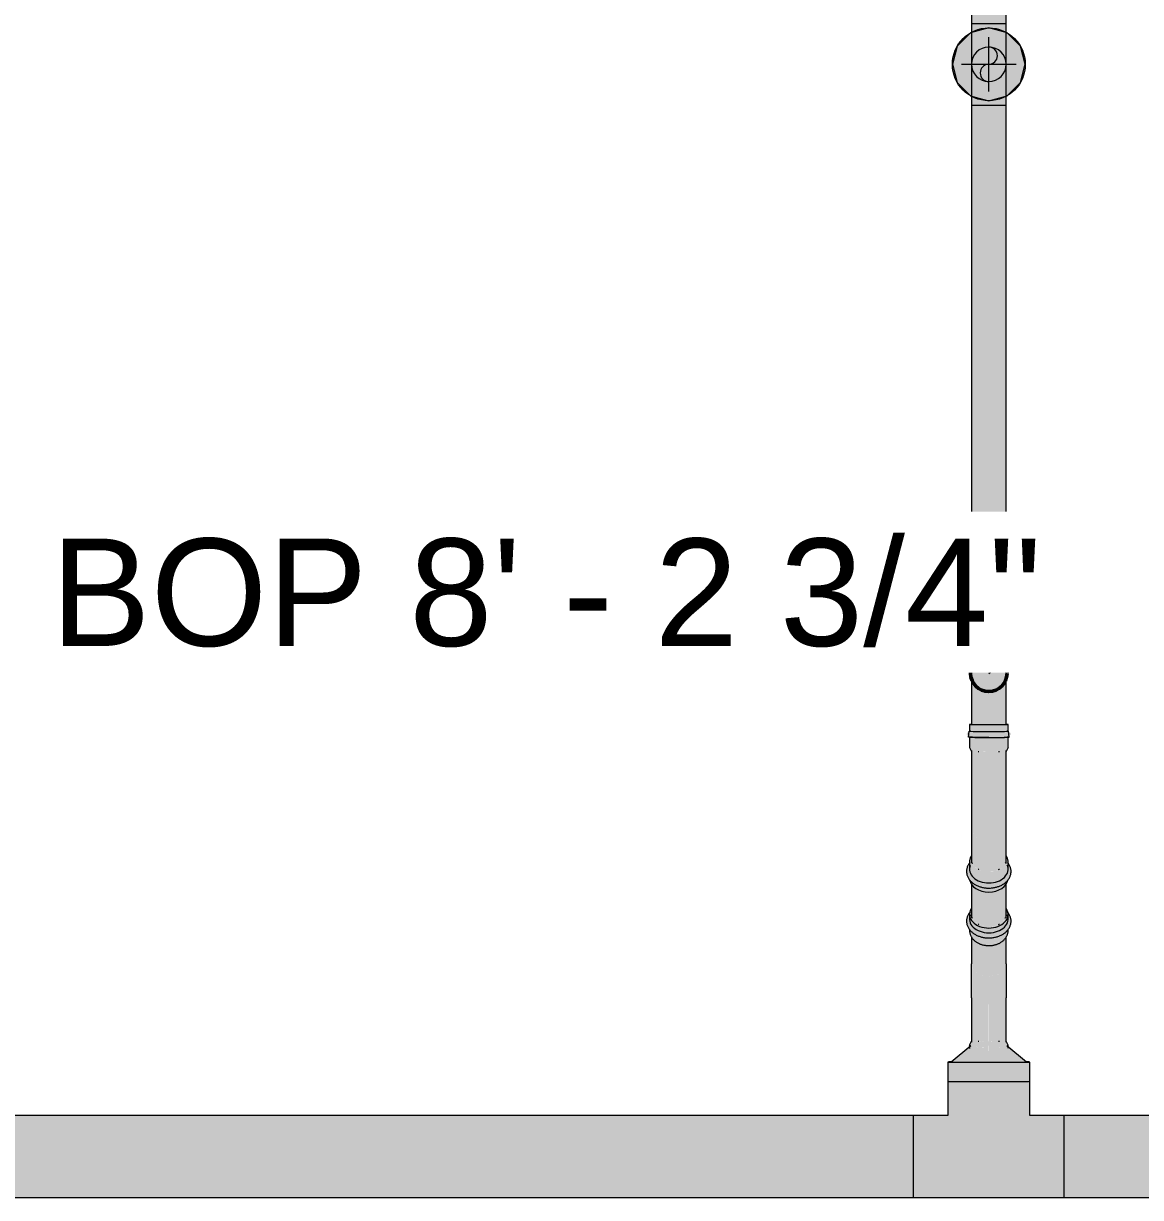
# Model space of a CAD drawing. Header units: inches. Extents: x -3385 to 41, y 7 to 1342.
# Drawn here: x -969 to -907.7, y 573.5 to 638 of the extents above; entities that cross this region are included whole.
import ezdxf

# ---------------------------------------------------------------- set-up
doc = ezdxf.new("R2010")
doc.units = ezdxf.units.IN
doc.header["$MEASUREMENT"] = 0
for name, color, linetype, lineweight in [('A-ANNO-NOTE', 131, 'Continuous', 9), ('G-ANNO-DIMS', 111, 'Continuous', 9), ('P-PIPE', 3, 'Continuous', 9), ('P-PIPE-CNTR', 3, 'Continuous', 9)]:
    doc.layers.add(name, color=color, linetype=linetype, lineweight=lineweight)
doc.styles.add('Arial', font='arial.ttf', dxfattribs={"height": 5.901198})

# ---------------------------------------------------------------- blocks, each defined once
blk = doc.blocks.new('Victaulic-VicPress316-Elbow 90-45deg Style P568_P571 - Standard-V38-LOWER PARKING')
at = {"layer": 'P-PIPE'}
for points in [[(-916.334, 587.789), (-916, 587.802), (-916, 588.034), (-916.622, 588.177), (-917.007, 588.553), (-917.007, 589.164), (-917.079, 589.085), (-917.171, 588.893), (-917.223, 588.67), (-917.17, 588.402), (-917.047, 588.22), (-916.888, 588.044), (-916.674, 587.905), (-916.541, 587.859)], [(-916, 588.298), (-916, 588.376), (-916.262, 588.404), (-916.475, 588.466), (-916.671, 588.573), (-916.822, 588.713), (-916.917, 588.876), (-916.95, 589.061), (-916.95, 589.338), (-917.007, 589.283), (-917.007, 588.818), (-916.622, 588.442), (-916.238, 588.353)], [(-916, 588.298), (-915.377, 588.442), (-914.993, 588.818), (-915.004, 589.294), (-915.05, 589.322), (-915.05, 589.05), (-915.096, 588.842), (-915.109, 588.829), (-915.177, 588.713), (-915.328, 588.573), (-915.525, 588.466), (-915.754, 588.399), (-916, 588.376)], [(-916, 587.802), (-915.323, 587.906), (-915.12, 588.031), (-914.953, 588.22), (-914.829, 588.402), (-914.776, 588.67), (-914.889, 589.046), (-914.993, 589.165), (-914.993, 588.553), (-915.377, 588.177), (-916, 588.034), (-916, 587.917)], [(-916, 587.334), (-916, 587.41), (-916.63, 587.561), (-917.007, 587.93), (-917.01, 588.18), (-917.024, 588.195), (-917.03, 588.03), (-917.001, 587.893), (-916.925, 587.755), (-916.824, 587.639), (-916.685, 587.526), (-916.466, 587.419), (-916.211, 587.348), (-916.036, 587.336)], [(-916, 588.034), (-916, 588.298), (-916.622, 588.442), (-917.007, 588.818), (-917.007, 588.553), (-916.622, 588.177), (-916.311, 588.106)], [(-916, 588.034), (-915.377, 588.177), (-914.993, 588.553), (-914.993, 588.818), (-915.377, 588.442), (-916, 588.298), (-916, 588.106)], [(-916, 587.334), (-915.688, 587.379), (-915.525, 587.426), (-915.357, 587.501), (-915.27, 587.561), (-915.153, 587.663), (-915.075, 587.755), (-914.977, 587.951), (-914.981, 588.189), (-914.993, 588.162), (-914.993, 587.93), (-915.377, 587.554), (-916, 587.41), (-916, 587.339)], [(-916, 587.41), (-916, 587.802), (-916.37, 587.802), (-916.677, 587.906), (-916.893, 588.05), (-917.007, 588.163), (-917.007, 587.93), (-916.622, 587.554), (-916.17, 587.45)], [(-916, 585.651), (-916.007, 587.335), (-916.249, 587.358), (-916.54, 587.45), (-916.787, 587.608), (-916.827, 587.642), (-916.95, 587.8), (-916.935, 586.208), (-916.861, 586.047), (-916.778, 585.943), (-916.671, 585.852), (-916.541, 585.774), (-916.401, 585.717), (-916.246, 585.677), (-916.165, 585.661)], [(-916, 587.41), (-915.37, 587.561), (-914.993, 587.93), (-914.993, 588.175), (-915.12, 588.031), (-915.325, 587.906), (-915.74, 587.838), (-916, 587.789), (-916, 587.482)], [(-916, 585.651), (-915.754, 585.677), (-915.577, 585.724), (-915.461, 585.773), (-915.328, 585.852), (-915.217, 585.948), (-915.149, 586.031), (-915.107, 586.095), (-915.064, 586.208), (-915.05, 586.326), (-915.052, 587.801), (-915.086, 587.742), (-915.216, 587.608), (-915.357, 587.501), (-915.531, 587.424), (-915.688, 587.379), (-915.903, 587.345), (-916, 587.334), (-916, 585.661)], [(-916, 584.463), (-916, 585.651), (-916.246, 585.677), (-916.325, 585.692), (-916.541, 585.774), (-916.671, 585.852), (-916.727, 585.892), (-916.822, 585.988), (-916.892, 586.095), (-916.935, 586.208), (-916.95, 586.208), (-916.935, 584.466), (-916.165, 584.463)], [(-916.248, 582.038), (-916.204, 582.044), (-916, 582.073), (-916, 584.463), (-916.95, 584.466), (-916.949, 582.052), (-916.891, 582.075), (-916.815, 582.045), (-916.729, 582.051), (-916.654, 582.054), (-916.535, 582.073), (-916.4, 582.055), (-916.25, 582.039)], [(-915.177, 582.045), (-915.168, 582.046), (-915.094, 582.074), (-915.05, 582.052), (-915.064, 584.466), (-916, 584.463), (-915.993, 582.072), (-915.6, 582.052), (-915.326, 582.054), (-915.18, 582.045)], [(-916, 581.854), (-916.007, 582.071), (-916.279, 582.041), (-916.61, 582.065), (-916.731, 582.051), (-916.847, 582.049), (-916.907, 582.074), (-917.007, 582.013), (-917.027, 581.965), (-917.007, 581.857), (-916.153, 581.854)], [(-916.622, 581.721), (-916.525, 581.75), (-916.202, 581.759), (-916.049, 581.756), (-916, 581.76), (-916, 581.854), (-917.007, 581.856), (-917.005, 581.722), (-916.723, 581.789), (-916.659, 581.749), (-916.623, 581.721)], [(-916, 581.854), (-914.993, 581.857), (-914.993, 581.859), (-914.97, 581.976), (-915.019, 582.037), (-915.11, 582.074), (-915.18, 582.045), (-915.463, 582.073), (-915.53, 582.056), (-915.789, 582.055), (-916, 582.073), (-916, 581.976)], [(-914.993, 581.721), (-914.993, 581.857), (-916, 581.854), (-915.996, 581.76), (-915.678, 581.751), (-915.549, 581.755), (-915.424, 581.736), (-915.365, 581.73), (-915.255, 581.797), (-915.036, 581.731)]]:
    blk.add_hatch(color=256, dxfattribs=at).paths.add_polyline_path(points, flags=0)
h = blk.add_hatch(color=256, dxfattribs=at)
h.paths.add_polyline_path([(-916, 584.463), (-915.05, 584.467), (-915.064, 586.208), (-915.107, 586.095), (-915.217, 585.948), (-915.328, 585.852), (-915.461, 585.773), (-915.525, 585.741), (-915.754, 585.677), (-915.835, 585.661), (-916, 585.651), (-916, 584.463)], flags=0)
h.paths.add_polyline_path([(-915.064, 584.466), (-915.064, 584.467), (-915.069, 584.97)], flags=0)
for p, q in [((-917.059, 589.05), (-917.059, 588.786)), ((-914.941, 588.786), (-914.941, 589.05)), ((-917.059, 588.238), (-917.059, 588.162)), ((-914.941, 588.162), (-914.941, 588.238)), ((-916.95, 587.8), (-916.95, 586.326)), ((-915.05, 586.326), (-915.05, 587.805)), ((-916.95, 584.467), (-916.95, 582.029)), ((-915.05, 582.032), (-915.05, 584.467)), ((-917.059, 581.859), (-916.95, 582.077)), ((-917.059, 581.859), (-917.059, 581.68)), ((-914.941, 581.859), (-915.05, 582.077)), ((-914.941, 581.695), (-914.941, 581.859))]:
    blk.add_line(p, q, dxfattribs=at)
at = {"layer": 'P-PIPE', "flags": 128}
for points in [[(-917.013, 589.187), (-917.04, 589.155), (-917.065, 589.123), (-917.089, 589.09), (-917.111, 589.056), (-917.131, 589.021), (-917.149, 588.986), (-917.166, 588.949), (-917.18, 588.912), (-917.193, 588.875), (-917.203, 588.837), (-917.211, 588.798), (-917.218, 588.759), (-917.221, 588.72), (-917.223, 588.681), (-917.223, 588.641), (-917.22, 588.602), (-917.215, 588.563), (-917.208, 588.524), (-917.199, 588.486), (-917.187, 588.448), (-917.174, 588.41), (-917.159, 588.374), (-917.141, 588.338), (-917.122, 588.302), (-917.101, 588.268), (-917.078, 588.234), (-917.054, 588.202), (-917.028, 588.17), (-917, 588.139), (-916.971, 588.11), (-916.94, 588.081), (-916.908, 588.053), (-916.875, 588.027), (-916.84, 588.002), (-916.805, 587.978), (-916.768, 587.955), (-916.73, 587.933), (-916.691, 587.912), (-916.651, 587.893), (-916.61, 587.874), (-916.569, 587.857), (-916.526, 587.842), (-916.483, 587.827), (-916.439, 587.814), (-916.395, 587.802), (-916.35, 587.791), (-916.304, 587.782), (-916.258, 587.774), (-916.212, 587.767), (-916.166, 587.762), (-916.119, 587.758), (-916.072, 587.755), (-916.025, 587.754), (-916, 587.753)], [(-916, 587.753), (-915.953, 587.754), (-915.906, 587.756), (-915.859, 587.759), (-915.812, 587.764), (-915.766, 587.77), (-915.72, 587.777), (-915.674, 587.786), (-915.629, 587.796), (-915.584, 587.807), (-915.54, 587.82), (-915.496, 587.834), (-915.454, 587.849), (-915.412, 587.865), (-915.37, 587.883), (-915.33, 587.901), (-915.29, 587.921), (-915.252, 587.943), (-915.214, 587.965), (-915.178, 587.989), (-915.143, 588.013), (-915.109, 588.039), (-915.076, 588.066), (-915.045, 588.094), (-915.015, 588.123), (-914.987, 588.153), (-914.96, 588.184), (-914.934, 588.217), (-914.911, 588.25), (-914.889, 588.284), (-914.868, 588.318), (-914.85, 588.354), (-914.834, 588.39), (-914.819, 588.427), (-914.807, 588.465), (-914.796, 588.503), (-914.788, 588.542), (-914.782, 588.581), (-914.778, 588.62), (-914.776, 588.659), (-914.777, 588.699), (-914.78, 588.738), (-914.784, 588.777), (-914.792, 588.816), (-914.801, 588.854), (-914.812, 588.892), (-914.826, 588.929), (-914.841, 588.966), (-914.858, 589.002), (-914.877, 589.038), (-914.899, 589.072), (-914.921, 589.106), (-914.946, 589.138), (-914.972, 589.17), (-914.993, 589.193)], [(-917.059, 588.162), (-917.058, 588.125), (-917.054, 588.087), (-917.049, 588.05), (-917.042, 588.013), (-917.033, 587.976), (-917.021, 587.941), (-917.008, 587.906), (-916.993, 587.871), (-916.977, 587.838), (-916.958, 587.805), (-916.938, 587.774), (-916.917, 587.743), (-916.894, 587.714), (-916.87, 587.685), (-916.845, 587.658), (-916.819, 587.632), (-916.791, 587.606), (-916.762, 587.582), (-916.733, 587.559), (-916.702, 587.537), (-916.671, 587.516), (-916.639, 587.497), (-916.606, 587.478), (-916.572, 587.461), (-916.538, 587.444), (-916.503, 587.429), (-916.467, 587.415), (-916.431, 587.402), (-916.394, 587.39), (-916.357, 587.379), (-916.32, 587.369), (-916.282, 587.361), (-916.244, 587.353), (-916.205, 587.347), (-916.167, 587.341), (-916.128, 587.337), (-916.089, 587.334), (-916.049, 587.332), (-916.01, 587.331), (-916, 587.331)], [(-916, 587.331), (-915.961, 587.332), (-915.921, 587.333), (-915.882, 587.336), (-915.843, 587.34), (-915.805, 587.345), (-915.766, 587.351), (-915.728, 587.359), (-915.69, 587.367), (-915.652, 587.376), (-915.615, 587.387), (-915.578, 587.399), (-915.542, 587.411), (-915.506, 587.425), (-915.471, 587.44), (-915.437, 587.456), (-915.403, 587.473), (-915.369, 587.492), (-915.337, 587.511), (-915.305, 587.532), (-915.275, 587.553), (-915.245, 587.576), (-915.216, 587.6), (-915.188, 587.625), (-915.161, 587.651), (-915.136, 587.678), (-915.111, 587.706), (-915.088, 587.735), (-915.067, 587.765), (-915.046, 587.797), (-915.028, 587.829), (-915.011, 587.862), (-914.995, 587.896), (-914.982, 587.931), (-914.97, 587.967), (-914.96, 588.003), (-914.952, 588.04), (-914.946, 588.077), (-914.942, 588.114), (-914.941, 588.152), (-914.941, 588.162)], [(-916.95, 584.467), (-916.95, 584.572), (-916.95, 584.677), (-916.95, 584.782), (-916.95, 584.886), (-916.95, 584.99), (-916.95, 585.092), (-916.95, 585.194), (-916.95, 585.295), (-916.95, 585.394), (-916.95, 585.491), (-916.95, 585.587), (-916.95, 585.682), (-916.95, 585.774), (-916.95, 585.864), (-916.95, 585.952), (-916.95, 586.037), (-916.95, 586.12), (-916.95, 586.2), (-916.95, 586.278), (-916.95, 586.326)], [(-915.05, 586.326), (-915.05, 586.25), (-915.05, 586.171), (-915.05, 586.09), (-915.05, 586.006), (-915.05, 585.92), (-915.05, 585.831), (-915.05, 585.74), (-915.05, 585.647), (-915.05, 585.553), (-915.05, 585.456), (-915.05, 585.358), (-915.05, 585.258), (-915.05, 585.157), (-915.05, 585.055), (-915.05, 584.952), (-915.05, 584.848), (-915.05, 584.744), (-915.05, 584.639), (-915.05, 584.534), (-915.05, 584.467)]]:
    blk.add_lwpolyline(points, dxfattribs=at)
at = {"layer": 'P-PIPE'}
for centre, major_axis, ratio, start_param, end_param in [((-916, 589.05), (1.059, 0), 0.710047, 2.734062, 4.712389), ((-916, 588.786), (1.059, 0), 0.710047, 2.827433, 4.712389), ((-916, 589.05), (0.95, 0), 0.710047, 3.43322, 3.455752), ((-916, 589.05), (1.059, 0), 0.710047, 4.712389, 6.690716), ((-916, 588.786), (1.059, 0), 0.710047, 4.712389, 6.597345), ((-916, 589.05), (0.95, 0), 0.710047, 5.969026, 5.991558), ((-916, 589.05), (0.95, 0), 0.710047, 4.054674, 4.1036), ((-916, 589.05), (0.95, 0), 0.710047, 5.315696, 5.370104), ((-916, 582.077), (0.95, 0), 0.004167, 4.055861, 4.1036), ((-916, 582.077), (0.95, 0), 0.004167, 5.316706, 5.368917)]:
    blk.add_ellipse(centre, major_axis=major_axis, ratio=ratio, start_param=start_param, end_param=end_param, dxfattribs=at)
blk = doc.blocks.new('Victaulic-VicPress316-Elbow 90-45deg Style P568_P571 - Standard-V39-LOWER PARKING')
at = {"layer": 'P-PIPE'}
for points in [[(-916, 599.099), (-916, 599.475), (-917.007, 599.478), (-917.007, 599.103), (-916.311, 599.1)], [(-916, 599.099), (-914.993, 599.103), (-914.993, 599.478), (-916, 599.475), (-916, 599.1)], [(-916, 598.77), (-916, 599.099), (-917.047, 599.09), (-917.165, 599.052), (-917.223, 598.939), (-917.162, 598.882), (-917.007, 598.774), (-916.238, 598.771)], [(-916, 598.214), (-916.01, 598.77), (-917.007, 598.771), (-917.007, 598.217), (-916.234, 598.214)], [(-916, 598.214), (-914.993, 598.217), (-914.993, 598.774), (-916, 598.77), (-916, 598.214)], [(-916, 597.996), (-916, 598.214), (-917.007, 598.216), (-917.03, 598.1), (-916.981, 598.039), (-916.891, 597.999), (-916.819, 598.028), (-916.537, 597.997), (-916.469, 598.014), (-916.211, 598.014), (-916.001, 597.997)], [(-916, 595.606), (-916.007, 597.997), (-916.4, 598.017), (-916.673, 598.018), (-916.832, 598.027), (-916.903, 597.999), (-916.95, 598.023), (-916.935, 595.609), (-916.165, 595.606)], [(-916, 597.996), (-915.993, 597.998), (-915.721, 598.028), (-915.389, 598.006), (-915.269, 598.021), (-915.153, 598.024), (-915.093, 598.001), (-914.993, 598.063), (-914.97, 598.101), (-914.993, 598.217), (-916, 598.214), (-916, 598.044)], [(-916, 595.606), (-915.05, 595.61), (-915.05, 598.024), (-915.109, 597.999), (-915.185, 598.028), (-915.27, 598.021), (-915.345, 598.017), (-915.463, 597.997), (-915.562, 598.013), (-915.795, 598.025), (-916, 597.996), (-916, 597.087)], [(-916, 593.077), (-915.835, 593.087), (-915.675, 593.118), (-915.525, 593.167), (-915.389, 593.235), (-915.272, 593.318), (-915.177, 593.414), (-915.107, 593.521), (-915.062, 593.651), (-915.05, 593.751), (-915.064, 595.609), (-916, 595.606), (-916, 593.087)], [(-916.243, 591.392), (-916, 591.394), (-916, 593.077), (-916.165, 593.087), (-916.325, 593.118), (-916.541, 593.2), (-916.654, 593.266), (-916.77, 593.36), (-916.847, 593.451), (-916.892, 593.521), (-916.935, 593.634), (-916.95, 593.751), (-916.938, 591.992), (-916.903, 591.86), (-916.876, 591.817), (-916.815, 591.703), (-916.61, 591.552), (-916.513, 591.501), (-916.437, 591.462), (-916.248, 591.393)], [(-915.993, 591.394), (-915.679, 591.419), (-915.488, 591.499), (-915.426, 591.538), (-915.315, 591.589), (-915.168, 591.726), (-915.066, 591.967), (-915.05, 592.051), (-915.064, 593.634), (-915.107, 593.521), (-915.185, 593.406), (-915.272, 593.318), (-915.389, 593.235), (-915.525, 593.167), (-915.675, 593.118), (-915.835, 593.087), (-916, 593.077), (-916, 591.394)], [(-916, 591.163), (-916.007, 591.393), (-916.279, 591.404), (-916.48, 591.477), (-916.574, 591.538), (-916.691, 591.592), (-916.847, 591.754), (-916.918, 591.891), (-916.95, 592.115), (-916.95, 592.277), (-917.001, 592.184), (-917.03, 592.046), (-917.007, 591.682), (-916.622, 591.306), (-916.179, 591.204)], [(-916, 591.163), (-915.377, 591.306), (-914.993, 591.682), (-914.993, 591.823), (-914.97, 591.949), (-914.977, 592.126), (-915.05, 592.266), (-915.064, 591.978), (-915.096, 591.86), (-915.124, 591.817), (-915.199, 591.691), (-915.33, 591.576), (-915.463, 591.518), (-915.53, 591.47), (-915.758, 591.402), (-916, 591.393), (-916, 591.269)], [(-916.334, 590.527), (-916, 590.539), (-916, 590.771), (-916.622, 590.915), (-917.007, 591.291), (-917.018, 591.79), (-917.035, 591.87), (-917.102, 591.775), (-917.17, 591.675), (-917.223, 591.407), (-917.171, 591.184), (-917.047, 590.958), (-916.888, 590.781), (-916.674, 590.642), (-916.541, 590.597)], [(-916, 590.771), (-916, 591.163), (-916.622, 591.306), (-917.007, 591.682), (-917.007, 591.291), (-916.622, 590.915), (-916.277, 590.835)], [(-916, 590.538), (-915.76, 590.555), (-915.323, 590.643), (-915.12, 590.768), (-914.889, 591.031), (-914.776, 591.407), (-914.829, 591.675), (-914.981, 591.888), (-914.993, 591.749), (-914.993, 591.291), (-915.377, 590.915), (-916, 590.771), (-916, 590.555)], [(-916, 590.771), (-915.377, 590.915), (-914.993, 591.291), (-914.998, 591.677), (-915.377, 591.306), (-916, 591.163), (-916, 590.843)], [(-916, 590.275), (-916.013, 590.538), (-916.37, 590.539), (-916.694, 590.654), (-916.888, 590.781), (-917.007, 590.9), (-916.993, 590.781), (-916.622, 590.418), (-916.205, 590.322)], [(-916, 590.275), (-915.377, 590.418), (-914.993, 590.794), (-914.993, 590.912), (-915.12, 590.768), (-915.325, 590.643), (-915.76, 590.555), (-916, 590.527)]]:
    blk.add_hatch(color=256, dxfattribs=at).paths.add_polyline_path(points, flags=0)
h = blk.add_hatch(color=256, dxfattribs=at)
h.paths.add_polyline_path([(-916, 598.77), (-914.993, 598.774), (-914.776, 598.939), (-914.828, 599.036), (-914.993, 599.103), (-916, 599.099), (-916, 598.852)], flags=0)
h.paths.add_polyline_path([(-914.828, 599.036), (-914.834, 599.053), (-914.864, 599.05), (-914.829, 599.036)], flags=0)
h = blk.add_hatch(color=256, dxfattribs=at)
h.paths.add_polyline_path([(-916, 593.077), (-916, 595.606), (-916.95, 595.61), (-916.95, 595.609), (-916.935, 593.634), (-916.892, 593.521), (-916.822, 593.414), (-916.727, 593.318), (-916.541, 593.2), (-916.475, 593.167), (-916.325, 593.118), (-916.165, 593.087)], flags=0)
h.paths.add_polyline_path([(-916.165, 594.79), (-916.165, 595.606), (-916.165, 595.606)], flags=0)
for p, q in [((-917.059, 599.479), (-917.059, 599.104)), ((-914.941, 599.104), (-914.941, 599.479)), ((-917.059, 598.775), (-917.059, 598.218)), ((-914.941, 598.218), (-914.941, 598.775)), ((-917.059, 598.218), (-916.95, 598)), ((-916.95, 598.043), (-916.95, 595.61)), ((-914.941, 598.218), (-915.05, 598)), ((-915.05, 595.61), (-915.05, 598.046)), ((-916.95, 593.751), (-916.95, 591.992)), ((-915.05, 591.992), (-915.05, 593.751)), ((-917.059, 591.915), (-917.059, 591.523)), ((-914.941, 591.523), (-914.941, 591.915))]:
    blk.add_line(p, q, dxfattribs=at)
at = {"layer": 'P-PIPE', "flags": 128}
for points in [[(-916, 598.77), (-916.042, 598.77), (-916.084, 598.77), (-916.127, 598.771), (-916.169, 598.771), (-916.21, 598.771), (-916.252, 598.771), (-916.293, 598.771), (-916.333, 598.771), (-916.373, 598.771), (-916.412, 598.771), (-916.451, 598.771), (-916.489, 598.771), (-916.526, 598.771), (-916.563, 598.771), (-916.598, 598.771), (-916.633, 598.771), (-916.666, 598.771), (-916.699, 598.772), (-916.73, 598.772), (-916.76, 598.772), (-916.789, 598.772), (-916.817, 598.772), (-916.843, 598.772), (-916.868, 598.772), (-916.892, 598.773), (-916.914, 598.773), (-916.935, 598.773), (-916.954, 598.773), (-916.972, 598.773), (-916.989, 598.773), (-917.003, 598.773), (-917.017, 598.774), (-917.028, 598.774), (-917.038, 598.774), (-917.047, 598.774), (-917.055, 598.774), (-917.062, 598.775), (-917.071, 598.775), (-917.118, 598.786), (-917.081, 599.102), (-917.066, 599.104), (-917.059, 599.104), (-917.052, 599.104), (-917.043, 599.105), (-917.034, 599.105), (-917.023, 599.105), (-917.011, 599.105)], [(-916, 598.77), (-915.957, 598.77), (-915.915, 598.77), (-915.873, 598.771), (-915.831, 598.771), (-915.789, 598.771), (-915.748, 598.771), (-915.707, 598.771), (-915.666, 598.771), (-915.626, 598.771), (-915.587, 598.771), (-915.548, 598.771), (-915.51, 598.771), (-915.473, 598.771), (-915.437, 598.771), (-915.401, 598.771), (-915.367, 598.771), (-915.333, 598.771), (-915.301, 598.772), (-915.27, 598.772), (-915.239, 598.772), (-915.21, 598.772), (-915.183, 598.772), (-915.156, 598.772), (-915.131, 598.772), (-915.108, 598.773), (-915.085, 598.773), (-915.064, 598.773), (-915.045, 598.773), (-915.027, 598.773), (-915.011, 598.773), (-914.996, 598.773), (-914.983, 598.774), (-914.971, 598.774), (-914.961, 598.774), (-914.952, 598.774), (-914.945, 598.774), (-914.938, 598.775), (-914.929, 598.775), (-914.882, 598.786), (-914.918, 599.102), (-914.933, 599.104), (-914.941, 599.104), (-914.948, 599.104), (-914.956, 599.105), (-914.965, 599.105), (-914.976, 599.105), (-914.989, 599.105)], [(-916.95, 595.61), (-916.95, 595.505), (-916.95, 595.4), (-916.95, 595.295), (-916.95, 595.191), (-916.95, 595.087), (-916.95, 594.985), (-916.95, 594.883), (-916.95, 594.782), (-916.95, 594.683), (-916.95, 594.586), (-916.95, 594.49), (-916.95, 594.395), (-916.95, 594.303), (-916.95, 594.213), (-916.95, 594.125), (-916.95, 594.04), (-916.95, 593.957), (-916.95, 593.877), (-916.95, 593.799), (-916.95, 593.751)], [(-915.05, 593.751), (-915.05, 593.827), (-915.05, 593.906), (-915.05, 593.987), (-915.05, 594.071), (-915.05, 594.157), (-915.05, 594.246), (-915.05, 594.337), (-915.05, 594.43), (-915.05, 594.524), (-915.05, 594.621), (-915.05, 594.719), (-915.05, 594.819), (-915.05, 594.92), (-915.05, 595.022), (-915.05, 595.125), (-915.05, 595.229), (-915.05, 595.333), (-915.05, 595.438), (-915.05, 595.543), (-915.05, 595.61)], [(-916.953, 592.28), (-916.972, 592.248), (-916.989, 592.215), (-917.004, 592.181), (-917.018, 592.146), (-917.03, 592.11), (-917.04, 592.074), (-917.047, 592.037), (-917.053, 592), (-917.057, 591.963), (-917.059, 591.925), (-917.059, 591.915)], [(-914.941, 591.915), (-914.942, 591.952), (-914.945, 591.99), (-914.95, 592.027), (-914.958, 592.064), (-914.967, 592.101), (-914.978, 592.136), (-914.991, 592.171), (-915.006, 592.206), (-915.023, 592.239), (-915.041, 592.272)], [(-917.025, 591.91), (-917.04, 591.893), (-917.065, 591.86), (-917.089, 591.827), (-917.111, 591.793), (-917.131, 591.759), (-917.149, 591.723), (-917.166, 591.687), (-917.18, 591.65), (-917.193, 591.612), (-917.203, 591.574), (-917.211, 591.535), (-917.218, 591.496), (-917.221, 591.457), (-917.223, 591.418), (-917.223, 591.378), (-917.22, 591.339), (-917.215, 591.3), (-917.208, 591.261), (-917.199, 591.223), (-917.187, 591.185), (-917.174, 591.147), (-917.159, 591.111), (-917.141, 591.075), (-917.122, 591.039), (-917.101, 591.005), (-917.078, 590.971), (-917.054, 590.939), (-917.028, 590.907), (-917, 590.876), (-916.971, 590.847), (-916.94, 590.818), (-916.908, 590.791), (-916.875, 590.764), (-916.84, 590.739), (-916.805, 590.715), (-916.768, 590.692), (-916.73, 590.67), (-916.691, 590.649), (-916.651, 590.63), (-916.61, 590.611), (-916.569, 590.594), (-916.526, 590.579), (-916.483, 590.564), (-916.439, 590.551), (-916.395, 590.539), (-916.35, 590.528), (-916.304, 590.519), (-916.258, 590.511), (-916.212, 590.504), (-916.166, 590.499), (-916.119, 590.495), (-916.072, 590.492), (-916.025, 590.491), (-916, 590.491)], [(-916, 590.491), (-915.953, 590.491), (-915.906, 590.493), (-915.859, 590.497), (-915.812, 590.501), (-915.766, 590.507), (-915.72, 590.515), (-915.674, 590.523), (-915.629, 590.533), (-915.584, 590.544), (-915.54, 590.557), (-915.496, 590.571), (-915.454, 590.586), (-915.412, 590.602), (-915.37, 590.62), (-915.33, 590.638), (-915.29, 590.659), (-915.252, 590.68), (-915.214, 590.702), (-915.178, 590.726), (-915.143, 590.75), (-915.109, 590.776), (-915.076, 590.803), (-915.045, 590.831), (-915.015, 590.86), (-914.987, 590.89), (-914.96, 590.922), (-914.934, 590.954), (-914.911, 590.987), (-914.889, 591.021), (-914.868, 591.056), (-914.85, 591.091), (-914.834, 591.128), (-914.819, 591.165), (-914.807, 591.202), (-914.796, 591.24), (-914.788, 591.279), (-914.782, 591.318), (-914.778, 591.357), (-914.776, 591.396), (-914.777, 591.436), (-914.78, 591.475), (-914.784, 591.514), (-914.792, 591.553), (-914.801, 591.591), (-914.812, 591.629), (-914.826, 591.667), (-914.841, 591.703), (-914.858, 591.739), (-914.877, 591.775), (-914.899, 591.809), (-914.921, 591.843), (-914.946, 591.875), (-914.972, 591.907)]]:
    blk.add_lwpolyline(points, dxfattribs=at)
at = {"layer": 'P-PIPE'}
for centre, major_axis, ratio, start_param, end_param in [((-916, 599.479), (1.059, 0), 0.004167, 2.734062, 4.712389), ((-916, 599.479), (1.059, 0), 0.004167, 4.712389, 6.690716), ((-916, 599.104), (1.059, 0), 0.004167, 2.827433, 4.712389), ((-916, 598.775), (1.059, 0), 0.004167, 2.85017, 4.712389), ((-916, 599.104), (1.059, 0), 0.004167, 4.712389, 6.597345), ((-916, 598.775), (-1.059, 0), 0.004167, 1.570796, 3.433015), ((-916, 598), (0.95, 0), 0.004167, 4.055861, 4.1036), ((-916, 598), (0.95, 0), 0.004167, 5.316706, 5.368917), ((-916, 591.523), (-1.059, 0), 0.710047, 6.000385, 7.853982), ((-916, 592.068), (0.95, 0), 0.710047, 3.433639, 3.455752), ((-916, 592.068), (0.95, 0), 0.710047, 4.055861, 4.1036), ((-916, 591.523), (1.059, 0), 0.710047, 4.712389, 6.597345), ((-916, 592.068), (0.95, 0), 0.710047, 5.316706, 5.368917), ((-916, 592.068), (0.95, 0), 0.710047, 5.969026, 5.991139), ((-916, 591.027), (1.059, 0), 0.710047, 3.242102, 4.712389), ((-916, 591.027), (1.059, 0), 0.710047, 4.712389, 6.186098)]:
    blk.add_ellipse(centre, major_axis=major_axis, ratio=ratio, start_param=start_param, end_param=end_param, dxfattribs=at)

msp = doc.modelspace()

# ---------------------------------------------------------------- hatches: boundary and pattern name
at = {"layer": 'A-ANNO-NOTE'}
h = msp.add_hatch(color=256, dxfattribs=at)
edge = h.paths.add_edge_path(flags=0)
edge.add_arc((-916, 635.743), 2, 0, 360)
msp.add_hatch(color=256, dxfattribs=at).paths.add_polyline_path([(-916, 633.743), (-915, 634.011), (-914.268, 634.743), (-914, 635.743), (-914.268, 636.743), (-915, 637.475), (-916, 637.743), (-917, 637.475), (-917.732, 636.743), (-918, 635.743), (-917.732, 634.743), (-917, 634.011), (-916.541, 633.888)], flags=0)
at = {"layer": 'P-PIPE'}
for points in [[(-916, 637.982), (-916, 777.494), (-916.95, 777.497), (-916.95, 637.986), (-916.473, 637.983), (-916.246, 637.982)], [(-916, 637.982), (-915.05, 637.986), (-915.05, 777.498), (-915.525, 777.495), (-916, 777.494), (-916, 645.196)], [(-916, 634.793), (-915.754, 634.825), (-915.525, 634.92), (-915.328, 635.071), (-915.177, 635.268), (-915.082, 635.497), (-915.05, 635.743), (-915.082, 635.989), (-915.177, 636.218), (-915.328, 636.415), (-915.525, 636.566), (-915.754, 636.66), (-916, 636.693), (-916.246, 636.66), (-916.475, 636.566), (-916.672, 636.415), (-916.823, 636.218), (-916.918, 635.989), (-916.95, 635.743), (-916.918, 635.497), (-916.823, 635.268), (-916.672, 635.071), (-916.475, 634.92), (-916.246, 634.825)], [(-916, 599.475), (-916, 633.494), (-916.95, 633.497), (-916.935, 599.478), (-916.165, 599.475)], [(-916, 599.475), (-915.05, 599.478), (-915.05, 633.498), (-915.525, 633.495), (-916, 633.494), (-916, 599.475)], [(-916, 588.376), (-916, 590.275), (-916.622, 590.418), (-916.95, 590.739), (-916.942, 589.007), (-916.903, 588.842), (-916.884, 588.818), (-916.815, 588.706), (-916.622, 588.546), (-916.418, 588.449), (-916.185, 588.393)], [(-916, 588.376), (-915.688, 588.418), (-915.476, 588.492), (-915.291, 588.608), (-915.154, 588.753), (-915.082, 588.876), (-915.05, 589.05), (-915.06, 590.729), (-915.389, 590.416), (-916, 590.275), (-916, 590.214)], [(-915.996, 580.928), (-916, 581.759), (-916.318, 581.751), (-916.475, 581.754), (-916.573, 581.736), (-916.623, 581.721), (-916.742, 581.797), (-917.007, 581.721), (-917.007, 581.8), (-918.01, 580.934), (-915.998, 580.928)], [(-915.996, 580.928), (-913.99, 580.938), (-914.385, 581.277), (-914.993, 581.8), (-914.993, 581.721), (-915.255, 581.797), (-915.333, 581.755), (-915.377, 581.721), (-915.525, 581.753), (-915.794, 581.759), (-915.884, 581.752), (-915.998, 581.76), (-915.997, 581.623)], [(-916, 579.867), (-916, 580.927), (-918.25, 580.934), (-918.249, 579.877), (-917.587, 579.87), (-916.289, 579.867)], [(-916, 580.927), (-918.011, 580.939), (-918.011, 580.94), (-917.81, 580.931), (-916.443, 580.927)], [(-916, 579.867), (-913.75, 579.877), (-913.75, 580.936), (-914.409, 580.93), (-916, 580.927), (-916, 579.905)], [(-915.995, 575.733), (-913.75, 577.993), (-913.75, 579.877), (-914.409, 579.87), (-917.948, 579.872), (-918.25, 579.877), (-918.25, 577.993), (-917.178, 576.917), (-916.298, 576.037)], [(-973.862, 575.743), (-920.129, 575.743), (-920.134, 577.993), (-973.866, 577.993), (-973.862, 576.86), (-973.862, 575.743)], [(-920.132, 573.493), (-911.866, 573.494), (-911.862, 574.61), (-911.866, 577.993), (-913.75, 577.993), (-914.078, 577.657), (-915.995, 575.733), (-918.25, 577.993), (-920.134, 577.993), (-920.13, 576.86), (-920.134, 573.493)], [(-899.066, 575.743), (-848.129, 575.743), (-848.134, 577.993), (-911.866, 577.993), (-911.862, 576.86), (-911.862, 575.743)], [(-951.49, 573.493), (-920.134, 573.493), (-920.13, 574.618), (-920.129, 575.743), (-973.862, 575.743), (-973.866, 573.493), (-968.965, 573.493)], [(-864.116, 573.493), (-848.134, 573.493), (-848.13, 574.618), (-848.129, 575.743), (-911.862, 575.743), (-911.866, 573.493), (-881.591, 573.493)]]:
    msp.add_hatch(color=256, dxfattribs=at).paths.add_polyline_path(points, flags=0)
h = msp.add_hatch(color=256, dxfattribs=at)
h.paths.add_polyline_path([(-916.951, 635.742), (-916.918, 635.989), (-916.787, 636.275), (-916.654, 636.432), (-916.442, 636.579), (-916.246, 636.661), (-916, 636.693), (-916, 637.982), (-916.951, 637.986), (-916.951, 635.743)], flags=0)
h.paths.add_polyline_path([(-916, 633.494), (-916.01, 634.793), (-916.253, 634.826), (-916.478, 634.921), (-916.675, 635.073), (-916.84, 635.309), (-916.879, 635.38), (-916.933, 635.559), (-916.951, 635.741), (-916.951, 633.498), (-916.475, 633.495), (-916, 633.494)], flags=0)
h = msp.add_hatch(color=256, dxfattribs=at)
h.paths.add_polyline_path([(-915.049, 635.742), (-915.049, 637.986), (-915.525, 637.983), (-916, 637.982), (-915.998, 636.693), (-915.746, 636.658), (-915.523, 636.565), (-915.327, 636.414), (-915.159, 636.176), (-915.12, 636.104), (-915.067, 635.925), (-915.05, 635.753)], flags=0)
h.paths.add_polyline_path([(-916, 633.494), (-915.049, 633.498), (-915.05, 635.731), (-915.082, 635.494), (-915.213, 635.209), (-915.346, 635.052), (-915.539, 634.913), (-915.754, 634.824), (-916, 634.791), (-916, 634.723)], flags=0)
h = msp.add_hatch(color=256, dxfattribs=at)
h.paths.add_polyline_path([(-916, 634.791), (-915.749, 634.826), (-915.521, 634.921), (-915.324, 635.074), (-915.174, 635.272), (-915.081, 635.499), (-915.05, 635.75), (-915.082, 635.991), (-915.178, 636.22), (-915.329, 636.416), (-915.526, 636.566), (-915.755, 636.661), (-916.001, 636.693), (-916.246, 636.66), (-916.475, 636.565), (-916.672, 636.414), (-916.823, 636.217), (-916.918, 635.987), (-916.95, 635.738), (-916.917, 635.494), (-916.821, 635.264), (-916.67, 635.069), (-916.471, 634.917), (-916.241, 634.823), (-916, 634.791)], flags=0)
h.paths.add_polyline_path([(-916, 634.793), (-916.254, 634.829), (-916.475, 634.92), (-916.676, 635.076), (-916.823, 635.268), (-916.918, 635.498), (-916.95, 635.745), (-916.918, 635.989), (-916.823, 636.218), (-916.671, 636.415), (-916.475, 636.566), (-916.245, 636.66), (-915.999, 636.693), (-915.751, 636.659), (-915.525, 636.566), (-915.325, 636.41), (-915.177, 636.218), (-915.081, 635.981), (-915.05, 635.743), (-915.086, 635.488), (-915.177, 635.268), (-915.328, 635.071), (-915.526, 634.92), (-915.765, 634.824)], flags=0)

# ---------------------------------------------------------------- linework, layer by layer
at = {"layer": 'A-ANNO-NOTE'}
for p, q in [((-917, 637.475), (-917.732, 636.743)), ((-916, 637.743), (-917, 637.475)), ((-915, 637.475), (-916, 637.743)), ((-914.268, 636.743), (-915, 637.475)), ((-917.732, 636.743), (-918, 635.743)), ((-914, 635.743), (-914.268, 636.743)), ((-918, 635.743), (-917.732, 634.743)), ((-914.268, 634.743), (-914, 635.743)), ((-917.732, 634.743), (-917, 634.011)), ((-915, 634.011), (-914.268, 634.743)), ((-917, 634.011), (-916.541, 633.888)), ((-916, 633.743), (-915, 634.011)), ((-916.541, 633.888), (-916, 633.743))]:
    msp.add_line(p, q, dxfattribs=at)
msp.add_circle((-916, 635.743), 2, dxfattribs=at)
at = {"layer": 'G-ANNO-DIMS'}
for p, q in [((-916, 602.283), (-908.499, 608.451)), ((-908.499, 608.451), (-904.279, 608.451))]:
    msp.add_line(p, q, dxfattribs=at)
at = {"layer": 'G-ANNO-DIMS', "lineweight": 50}
msp.add_circle((-916, 602.283), 1, dxfattribs=at)
at = {"layer": 'P-PIPE'}
for p, q in [((-916.95, 777.498), (-916.95, 637.986)), ((-915.05, 637.986), (-915.05, 777.498)), ((-916.951, 637.986), (-916.951, 633.498)), ((-915.049, 633.498), (-915.049, 637.986)), ((-916.95, 633.498), (-916.95, 599.478)), ((-915.05, 599.478), (-915.05, 633.498)), ((-916.95, 591.992), (-916.95, 591.852)), ((-915.05, 591.839), (-915.05, 591.992)), ((-916.95, 590.739), (-916.95, 588.853)), ((-915.05, 588.853), (-915.05, 590.739)), ((-916.994, 581.818), (-918.062, 580.936)), ((-913.937, 580.936), (-915.006, 581.818)), ((-918.25, 580.936), (-918.25, 579.877)), ((-913.75, 579.877), (-913.75, 580.936)), ((-918.25, 579.877), (-918.25, 577.993)), ((-913.75, 577.993), (-913.75, 579.877)), ((-920.134, 577.993), (-973.866, 577.993)), ((-918.25, 577.993), (-920.134, 577.993)), ((-911.866, 577.993), (-913.75, 577.993)), ((-848.134, 577.993), (-911.866, 577.993)), ((-973.866, 573.493), (-920.134, 573.493)), ((-920.134, 573.493), (-911.866, 573.493)), ((-911.866, 573.493), (-848.134, 573.493))]:
    msp.add_line(p, q, dxfattribs=at)
for centre, radius, start, end in [((-916, 635.743), 0.95, 0, 180), ((-916, 636.218), 0.475, 270, 90), ((-916, 635.743), 0.95, 180, 0), ((-916, 635.268), 0.475, 90, 270)]:
    msp.add_arc(centre, radius, start, end, dxfattribs=at)
for centre, major_axis, ratio, start_param, end_param in [((-916, 637.986), (0.951, 0), 0.004167, 3.141593, 3.403392), ((-916, 637.986), (0.951, 0), 0.004167, 3.405488, 3.665191), ((-916, 637.986), (0.951, 0), 0.004167, 3.666373, 3.926991), ((-916, 637.986), (0.95, 0), 0.004167, 3.665191, 3.926025), ((-916, 637.986), (0.951, 0), 0.004167, 3.927731, 4.18879), ((-916, 637.986), (0.95, 0), 0.004167, 3.926991, 4.188266), ((-916, 637.986), (0.95, 0), 0.004167, 4.18879, 4.450357), ((-916, 637.986), (0.951, 0), 0.004167, 4.18924, 4.45059), ((-916, 637.986), (0.95, 0), 0.004167, 4.45059, 4.712389), ((-916, 637.986), (0.951, 0), 0.004167, 4.450806, 4.712389), ((-916, 637.986), (0.95, 0), 0.004167, 4.712389, 4.974188), ((-916, 637.986), (0.951, 0), 0.004167, 4.712389, 4.973972), ((-916, 637.986), (0.95, 0), 0.004167, 4.974421, 5.235988), ((-916, 637.986), (0.951, 0), 0.004167, 4.974188, 5.235538), ((-916, 637.986), (0.95, 0), 0.004167, 5.236512, 5.497787), ((-916, 637.986), (0.951, 0), 0.004167, 5.235988, 5.497047), ((-916, 637.986), (0.95, 0), 0.004167, 5.498753, 5.759587), ((-916, 637.986), (0.951, 0), 0.004167, 5.497787, 5.758405), ((-916, 637.986), (0.951, 0), 0.004167, 5.759587, 6.01929), ((-916, 637.986), (0.951, 0), 0.004167, 6.021386, 6.283185), ((-916, 633.498), (0.951, 0), 0.004167, 3.141593, 4.712389), ((-916, 633.498), (0.95, 0), 0.004167, 3.665191, 3.926025), ((-916, 633.498), (0.95, 0), 0.004167, 3.926991, 4.188266), ((-916, 633.498), (0.95, 0), 0.004167, 4.18879, 4.450357), ((-916, 633.498), (0.95, 0), 0.004167, 4.45059, 4.712389), ((-916, 633.498), (0.951, 0), 0.004167, 4.712389, 6.283185), ((-916, 633.498), (0.95, 0), 0.004167, 4.712389, 4.974188), ((-916, 633.498), (0.95, 0), 0.004167, 4.974421, 5.235988), ((-916, 633.498), (0.95, 0), 0.004167, 5.236512, 5.497787), ((-916, 633.498), (0.95, 0), 0.004167, 5.498753, 5.759587), ((-916, 580.936), (2.25, 0), 0.004167, 2.688386, 3.141593), ((-916, 580.936), (2.25, 0), 0.004167, 3.141593, 4.712389), ((-916, 580.936), (2.25, 0), 0.004167, 4.712389, 6.283185), ((-916, 580.936), (2.25, 0), 0.004167, 0, 0.459062), ((-916, 579.877), (2.25, 0), 0.004167, 3.143503, 3.273453), ((-916, 579.877), (2.25, 0), 0.004167, 3.273442, 3.403392), ((-916, 579.877), (2.25, 0), 0.004167, 3.404693, 3.665191), ((-916, 579.877), (2.25, 0), 0.004167, 3.405303, 3.664606), ((-916, 579.877), (2.25, 0), 0.004167, 3.666768, 3.926991), ((-916, 579.877), (2.25, 0), 0.004167, 3.667102, 3.926679), ((-916, 579.877), (2.25, 0), 0.004167, 3.9287, 4.18879), ((-916, 579.877), (2.25, 0), 0.004167, 3.928901, 4.188611), ((-916, 579.877), (2.25, 0), 0.004167, 4.190587, 4.45059), ((-916, 579.877), (2.25, 0), 0.004167, 4.190701, 4.450498), ((-916, 579.877), (2.25, 0), 0.004167, 4.452457, 4.712389), ((-916, 579.877), (2.25, 0), 0.004167, 4.4525, 4.712367), ((-916, 579.877), (2.25, 0), 0.004167, 4.714322, 4.974188), ((-916, 579.877), (-2.25, 0), 0.004167, 1.572707, 1.83264), ((-916, 579.877), (2.25, 0), 0.004167, 4.976191, 5.235988), ((-916, 579.877), (2.25, 0), 0.004167, 4.976099, 5.236102), ((-916, 579.877), (2.25, 0), 0.004167, 5.238078, 5.497787), ((-916, 579.877), (2.25, 0), 0.004167, 5.237898, 5.497989), ((-916, 579.877), (2.25, 0), 0.004167, 5.499698, 5.759922), ((-916, 579.877), (2.25, 0), 0.004167, 5.500011, 5.759587), ((-916, 579.877), (2.25, 0), 0.004167, 5.761497, 6.021999), ((-916, 579.877), (2.25, 0), 0.004167, 5.762086, 6.021386), ((-916, 579.877), (2.25, 0), 0.004167, 6.023297, 6.283185), ((-916, 579.877), (2.25, 0), 0.004167, 6.153235, 6.283185), ((-920.134, 575.743), (0, 2.25), 0.001911, 6.15019, 6.279019), ((-920.134, 575.743), (0, 2.25), 0.001911, 6.021386, 6.150214), ((-920.134, 575.743), (0, 2.25), 0.001911, 5.888391, 6.017219), ((-911.866, 575.743), (0, 2.25), 0.001911, 6.15019, 6.279019), ((-911.866, 575.743), (0, 2.25), 0.001911, 6.021386, 6.150214), ((-911.866, 575.743), (0, 2.25), 0.001911, 5.888391, 6.017219), ((-920.134, 575.743), (0, 2.25), 0.001911, 5.759587, 5.888415), ((-920.134, 575.743), (0, 2.25), 0.001911, 5.626592, 5.75542), ((-920.134, 575.743), (0, 2.25), 0.001911, 5.497787, 5.624011), ((-920.134, 575.743), (0, 2.25), 0.001911, 5.235988, 5.494055), ((-920.134, 575.743), (0, 2.25), 0.001911, 5.236373, 5.493621), ((-911.866, 575.743), (0, 2.25), 0.001911, 5.759587, 5.888415), ((-911.866, 575.743), (0, 2.25), 0.001911, 5.626592, 5.75542), ((-911.866, 575.743), (0, 2.25), 0.001911, 5.497787, 5.624011), ((-911.866, 575.743), (0, 2.25), 0.001911, 5.235988, 5.494055), ((-911.866, 575.743), (0, 2.25), 0.001911, 5.236373, 5.493621), ((-920.134, 575.743), (0, 2.25), 0.001911, 4.974385, 5.231821), ((-920.134, 575.743), (0, 2.25), 0.001911, 4.974188, 5.232066), ((-911.866, 575.743), (0, 2.25), 0.001911, 4.974188, 5.232066), ((-911.866, 575.743), (0, 2.25), 0.001911, 4.974385, 5.231821), ((-920.134, 575.743), (0, 2.25), 0.001911, 4.712435, 4.970022), ((-920.134, 575.743), (0, 2.25), 0.001911, 4.712389, 4.970115), ((-911.866, 575.743), (0, 2.25), 0.001911, 4.712389, 4.970115), ((-911.866, 575.743), (0, 2.25), 0.001911, 4.712435, 4.970022), ((-920.134, 575.743), (0, 2.25), 0.001911, 4.450494, 4.708222), ((-920.134, 575.743), (0, 2.25), 0.001911, 4.45059, 4.708174), ((-911.866, 575.743), (0, 2.25), 0.001911, 4.45059, 4.708174), ((-911.866, 575.743), (0, 2.25), 0.001911, 4.450494, 4.708222), ((-920.134, 575.743), (0, 2.25), 0.001911, 4.188543, 4.446423), ((-920.134, 575.743), (0, 2.25), 0.001911, 4.18879, 4.446223), ((-911.866, 575.743), (0, 2.25), 0.001911, 4.18879, 4.446223), ((-911.866, 575.743), (0, 2.25), 0.001911, 4.188543, 4.446423), ((-920.134, 575.743), (0, 2.25), 0.001911, 3.926553, 4.184624), ((-920.134, 575.743), (0, 2.25), 0.001911, 3.926991, 4.184234), ((-920.134, 575.743), (0, 2.25), 0.001911, 3.793996, 3.922824), ((-911.866, 575.743), (0, 2.25), 0.001911, 3.926553, 4.184624), ((-911.866, 575.743), (0, 2.25), 0.001911, 3.926991, 4.184234), ((-911.866, 575.743), (0, 2.25), 0.001911, 3.793996, 3.922824), ((-920.134, 575.743), (0, 2.25), 0.001911, 3.141593, 3.399225), ((-920.134, 575.743), (0, 2.25), 0.001911, 3.141593, 3.270421), ((-920.134, 575.743), (0, 2.25), 0.001911, 3.532197, 3.661025), ((-920.134, 575.743), (0, 2.25), 0.001911, 3.403392, 3.53222), ((-920.134, 575.743), (0, 2.25), 0.001911, 3.665191, 3.79402), ((-911.866, 575.743), (0, 2.25), 0.001911, 3.141593, 3.399225), ((-911.866, 575.743), (0, 2.25), 0.001911, 3.141593, 3.270421), ((-911.866, 575.743), (0, 2.25), 0.001911, 3.403392, 3.53222), ((-911.866, 575.743), (0, 2.25), 0.001911, 3.665191, 3.79402), ((-911.866, 575.743), (0, 2.25), 0.001911, 3.532197, 3.661025)]:
    msp.add_ellipse(centre, major_axis=major_axis, ratio=ratio, start_param=start_param, end_param=end_param, dxfattribs=at)
at = {"layer": 'P-PIPE-CNTR'}
for p, q in [((-916, 634.243), (-916, 637.243)), ((-917.5, 635.743), (-914.5, 635.743))]:
    msp.add_line(p, q, dxfattribs=at)

# ---------------------------------------------------------------- block references
at = {"layer": 'P-PIPE'}
for name in ['Victaulic-VicPress316-Elbow 90-45deg Style P568_P571 - Standard-V39-LOWER PARKING', 'Victaulic-VicPress316-Elbow 90-45deg Style P568_P571 - Standard-V38-LOWER PARKING']:
    msp.add_blockref(name, (0, 0), dxfattribs=at)

# ---------------------------------------------------------------- next in the draw order: texts
at = {"layer": 'G-ANNO-DIMS', "insert": (-967.539, 609.693), "char_height": 5.9012, "width": 64.872, "attachment_point": 1, "line_spacing_factor": 0.938532, "style": 'Arial', "bg_fill": 3, "box_fill_scale": 1.25, "bg_fill_color": 0, "bg_fill_transparency": 0}
msp.add_mtext('BOP 8\' - 2 3/4"', dxfattribs=at)

doc.saveas('drawing.dxf')
